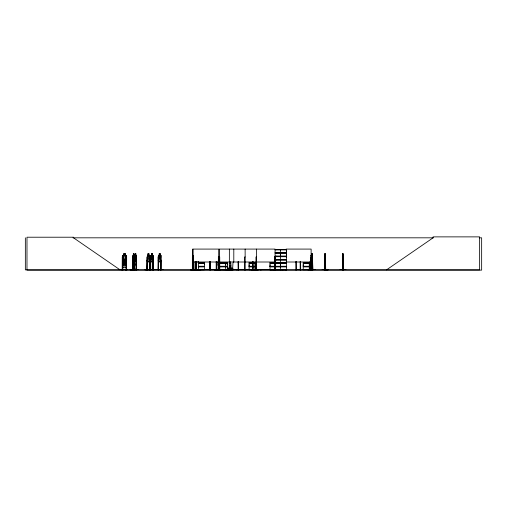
<?xml version="1.0" encoding="UTF-8"?>
<svg xmlns="http://www.w3.org/2000/svg" width="507" height="507" viewBox="0 0 507 507"><rect width="100%" height="100%" fill="white"/><g stroke="black" fill="none" stroke-linecap="round" stroke-linejoin="round"><path stroke-width="0.76" d="M204.378 264.781L204.378 263.291L198.338 263.291M225.685 264.781L225.685 263.291L225.685 266.264M227.668 263.291L227.668 264.781L227.675 263.291L219.753 263.291M249.108 266.264L249.108 263.291L255.154 263.291L255.154 266.264L249.108 266.264L249.114 264.781M255.148 263.291L255.148 266.264M276.068 266.264L270.022 266.264L270.028 264.781M280.377 264.781L280.377 266.264L280.371 263.291M280.377 254.615L280.377 256.098L280.371 253.132M286.411 253.132L286.411 256.098M303.224 266.264L303.224 263.291L309.27 263.291L309.264 266.264L303.224 266.264L303.23 264.781M198.338 266.859L204.384 266.859L204.384 269.724L190.448 269.787L200.899 269.813M195.296 269.844L195.334 269.382M134.71 262.087L134.805 263.52A1.077 0.982 -90 0 1 135.008 265.212L134.805 269.363M325.374 261.758L325.488 260.224L325.386 261.808M343.239 261.808L343.34 260.224L343.296 261.808L342.466 261.808L342.523 255.401M328.01 269.813L322.249 269.591L328.004 269.851M340.102 269.61L345.863 269.61M133.975 261.808L134.171 255.959M130.432 269.61L138.665 269.61L130.134 269.844M135.192 269.851L135.28 269.147L134.805 269.147M228.53 268.412L228.346 268.235M207.642 269.604L212.319 269.591M307.857 269.813L315.075 269.61L303.218 269.724L303.224 266.859L309.27 266.859L309.264 269.642M133.823 262.353L134.159 261.834L136.339 261.808L136.611 260.23L136.294 261.808M134.634 268.748L134.241 268.773L134.634 268.932M134.653 268.773L134.304 268.773M231.959 268.437L231.655 268.235L231.997 268.431M270.003 269.844L286.689 269.787L286.639 269.382L286.157 269.382L286.163 269.851M133.949 258.95L133.747 260.224L133.36 260.224L133.297 253.811L133.759 253.811L133.949 255.984L134.006 269.851L133.975 255.401M324.886 255.401L324.505 255.965L324.505 260.23L324.657 261.808L325.437 261.808M324.664 255.401L324.645 269.851L324.886 253.811M198.522 269.813L198.636 269.382M147.404 261.808L147.068 260.23L147.36 261.808L149.603 261.808L149.926 260.23M149.603 261.808L149.895 260.224M152.968 261.808L153.336 255.959L152.949 255.452L150.794 255.452M160.732 261.758L161.125 260.23M160.757 261.808L161.093 260.224M136.231 269.813L136.231 256.935L136.592 256.935M311.545 255.401L311.425 269.851M133.068 255.401L132.84 269.851L132.828 256.935M144.97 269.813L155.199 269.61M156.162 269.61L162.981 269.61M236.414 269.813L239.874 269.591M122.352 266.074L122.808 267.658L126.11 267.658L126.547 266.067M126.11 267.658L126.592 266.074M126.148 261.808L126.661 260.23L126.636 255.959L126.135 255.401M152.835 258.95L152.366 260.224L151.492 260.224L151.023 258.95L151.46 253.811M121.141 269.813L123.29 269.819M123.315 269.61L121.148 269.61L127.707 269.61L125.571 269.819M231.743 268.311L231.781 268.482M285.428 269.813L286.721 269.585L270.028 269.642M286.48 269.819L286.493 269.382M192.628 269.844L192.641 269.382M192.793 249.083L192.799 269.851L192.913 269.382M217.307 262.626L217.769 262.772L218.327 261.739M134.247 269.851L134.52 255.401M147.41 255.401L147.055 269.851M147.423 255.452L147.106 269.851M150.813 261.808L150.478 255.965L150.782 255.401L151.46 255.401M150.522 255.965L150.82 255.401M158.59 255.401L158.203 269.851M192.559 269.382L192.54 269.851L192.508 255.965L192.875 255.401M192.888 261.758L192.546 255.965L192.888 255.452M133.861 262.087L134.184 261.834M126.592 261.802L126.097 261.244L125.159 261.244L125.185 259.654L123.759 259.654L123.803 261.295L122.802 261.244L122.352 261.808L122.846 261.295M122.295 269.851L122.371 255.965L122.846 255.401M148.082 255.452L147.613 255.984L147.613 258.95L148.082 260.224L148.957 260.224L149.426 258.95L149.426 255.984L148.957 255.452L148.988 253.811L148.006 253.811L148.038 255.452L148.05 253.811M133.816 269.711L133.911 269.851M160.149 253.861L159.223 253.861L159.268 255.452L158.792 255.984L158.792 258.95L159.268 260.224L160.149 260.224L160.618 258.95L160.618 255.984L160.149 255.452M227.092 269.471L226.902 269.844L227.719 269.737L219.639 269.73M230.482 269.775C233.271 268.875 227.618 270.453 229.525 269.471M228.98 269.832L229.639 269.642L229.646 268.799L229.386 269.597M229.665 269.737L228.872 269.851L229.348 269.844M229.798 269.851L229.639 269.642M230.951 269.724L230.292 269.832L231.103 269.851M230.349 269.844L230.622 268.799L230.793 269.471M232.941 269.471L232.238 269.832L233.036 269.642L233.043 268.799L232.852 269.471M123.803 261.295L123.1 261.827L123.1 264.793L123.803 266.067L125.115 266.067L125.818 264.793L125.818 261.827L125.115 261.295L125.115 259.704M386.549 269.851L433.092 237.821L433.092 236.877L479.628 236.877L479.628 269.851L25.35 269.851L25.35 237.821M251.396 269.819L253.899 269.585M130.198 269.775L138.665 269.61M227.054 269.737L227.884 269.825L227.079 269.642M229.158 269.851L229.576 269.768M230.78 269.597L231.281 269.825M72.932 237.821L433.333 237.821M479.273 237.821L481.65 237.821L481.65 270.123L26.985 270.123L26.985 237.213L73.528 237.213L73.528 237.821L120.064 269.851M286.125 249.083L311.133 249.083L311.07 269.851M275.174 249.545L276.074 249.552M276.245 249.552L286.423 249.552M275.187 249.666L276.074 249.672M276.245 249.672L286.423 249.672L286.417 252.537L276.252 252.537M275.168 249.85L276.062 249.85M276.258 249.85L286.411 249.85L286.411 252.537M275.174 252.537L276.068 252.537M275.212 252.74L276.106 252.74M276.207 252.74L286.461 252.74M275.212 252.923L276.106 252.923M276.207 252.923L286.461 252.923M275.174 253.132L276.068 253.132M276.252 253.132L286.417 253.132L286.417 256.098L276.252 256.098M126.154 255.401L125.216 255.401L125.235 253.811L123.79 253.811L123.841 255.452M135.001 253.811L135.832 253.811L135.8 261.808M160.18 253.811L159.192 253.811L159.223 255.452M312.236 253.811L311.773 253.811L311.583 255.984L311.786 260.224L312.173 260.224L312.375 258.95L312.185 253.811L312.223 255.452M324.683 258.95L325.158 260.224L325.221 253.811L324.835 253.811L324.848 255.452M123.841 253.861L125.191 253.861M133.309 253.861L133.747 253.861M135.8 253.861L135.027 253.861L135.077 261.808M148.038 253.861L148.957 253.861M151.447 253.861L152.366 253.861M311.786 253.861L312.223 253.861M324.848 253.861L325.209 253.861M342.707 253.861L343.068 253.861M122.821 255.401L123.816 255.401M133.018 255.401L133.347 255.401M133.709 255.401L134.025 255.401M134.469 255.401L135.077 255.401M135.781 255.401L136.332 255.401M147.366 255.401L148.05 255.401M148.944 255.401L149.59 255.401L149.926 255.959L149.863 269.851M152.354 255.401L153 255.401L153.304 255.984L153.291 269.851M158.552 255.401L159.236 255.401M160.136 255.401L160.789 255.401M192.831 255.401L193.573 255.401M310.93 255.401L311.361 255.965M311.824 255.401L311.374 255.991L311.197 255.401M312.502 255.401L311.488 261.808L312.502 261.808L312.553 260.23M325.164 255.401L325.538 255.984L325.602 269.851M343.024 255.401L343.397 255.984L343.296 269.851M122.846 255.452L126.135 255.452M133.024 255.452L134.019 255.452M134.482 255.452L136.326 255.452M147.385 255.452L149.578 255.452L149.85 255.984M160.776 255.452L158.564 255.452L158.323 255.991L158.387 269.851M192.85 255.452L193.604 255.452L193.091 255.984L193.091 257.467M310.918 255.452L311.241 255.452M311.501 255.452L312.496 255.452M324.613 255.452L325.431 255.452M342.472 255.452L343.283 255.452M122.371 255.965L122.833 261.808M132.885 255.965L133.005 269.851M136.275 255.452L136.611 255.959L136.592 269.851M160.732 255.452L161.125 255.959L160.744 255.401M312.553 255.959L312.667 269.851M342.364 255.965L342.396 269.851L342.7 269.382M135.077 255.984L135.8 255.984M275.174 256.098L276.068 256.098M275.212 256.308L276.106 256.308M276.207 256.308L286.461 256.308M275.212 256.491L276.106 256.491M276.207 256.491L286.461 256.491M275.174 256.7L276.068 256.7M276.252 256.7L286.417 256.7M126.585 256.935L126.123 256.935L126.123 261.492M132.992 256.935L132.676 269.851M133.994 256.935L134.463 256.935L134.463 269.813M149.457 256.935L149.85 256.935M152.867 256.935L153.26 256.935M160.656 256.935L161.049 256.935M218.809 256.935L218.371 256.935L218.321 269.851M219.278 256.935L219.715 256.935L219.765 269.851M245.122 256.935L244.678 256.935L244.634 269.851M286.125 256.935L286.588 256.935M312.521 256.935L312.718 269.851M325.45 256.935L325.703 269.851M343.302 256.935L343.6 269.851M135.077 258.95L135.8 258.95M276.062 259.483L275.168 259.483L276.074 259.565M276.258 259.483L286.411 259.483M286.423 259.565L276.195 259.641L286.423 259.717M123.803 259.704L125.14 259.704M275.174 259.685L276.074 259.685M275.187 259.818L276.074 259.838M276.245 259.818L286.423 259.825M275.168 260.009L276.062 260.009M276.258 260.009L286.411 260.009M132.885 260.23L133.062 261.808M134.121 260.23L134.025 261.808L133.011 261.808M150.478 260.23L150.839 261.758L152.987 261.758M192.546 260.23L192.863 261.808M311.361 260.23L311.539 261.808M122.821 261.295L126.078 261.295L126.547 261.827M122.846 261.758L126.135 261.758M133.024 261.758L134.019 261.758M136.326 261.758L134.482 261.758L134.298 260.224L134.507 261.808M147.385 261.758L149.578 261.758M158.564 261.758L160.776 261.758M311.501 261.758L312.496 261.758M324.613 261.758L325.431 261.758M342.472 261.758L343.283 261.758M122.808 261.808L126.173 261.808M150.769 261.808L153.013 261.808M160.801 261.808L158.539 261.808L158.247 260.23L158.583 261.808M192.964 262.005L218.809 262.005M219.278 262.005L275.06 262.005M286.125 262.005L311.133 262.005M198.338 262.696L204.384 262.696M219.753 262.696L227.675 262.696M249.108 262.696L255.154 262.696M270.022 262.696L276.068 262.696M276.252 262.696L286.417 262.696M303.224 262.696L309.27 262.696M198.3 262.905L204.429 262.905M219.708 262.905L227.713 262.905M249.07 262.905L255.198 262.905M269.978 262.905L276.106 262.905M276.207 262.905L286.461 262.905M303.186 262.905L309.314 262.905M198.3 263.089L204.429 263.089M219.708 263.089L227.713 263.089M249.07 263.089L255.198 263.089M269.978 263.089L276.106 263.089M276.207 263.089L286.461 263.089M303.186 263.089L309.314 263.089M276.068 263.291L270.022 263.291L270.022 266.264M276.252 263.291L286.417 263.291M134.805 263.52L134.773 263.52A1.077 0.982 -90 0 1 134.976 265.212L135.008 265.212M218.904 264.908L216.768 264.908L216.299 261.904M133.588 265.212L133.62 265.212A1.077 0.982 -90 0 1 133.823 263.52L133.823 263.52A1.077 0.982 -90 0 0 133.588 265.212L133.823 269.363L134.507 269.382M198.338 266.264L204.384 266.264L204.384 263.291M219.753 266.264L227.675 266.264M276.252 266.264L286.417 266.264M198.3 266.467L204.429 266.467M219.708 266.467L227.713 266.467M249.07 266.467L255.198 266.467M269.978 266.467L276.106 266.467M276.207 266.467L286.461 266.467M303.186 266.467L309.314 266.467M198.3 266.65L204.429 266.65M219.708 266.65L227.713 266.65M249.07 266.65L255.198 266.65M269.978 266.65L276.106 266.65M276.207 266.65L286.461 266.65M303.186 266.65L309.314 266.65M219.753 266.859L227.675 266.859M255.154 269.724L255.154 266.859L249.108 266.859L249.108 269.724L258.285 269.819L254.787 269.851M276.068 266.859L270.022 266.859L270.022 269.724M276.252 266.859L286.417 266.859M134.292 268.653L134.773 268.653L134.805 269.597M134.609 268.799L134.273 268.843L134.628 268.856M227.396 268.799L227.409 269.471M133.924 269.147L133.442 269.147L133.442 269.711M229.386 269.147L229.196 269.711L229.582 269.851M122.225 269.382L122.783 269.382M132.676 269.382L133.03 269.382M136.637 269.382L136.193 269.382L136.206 269.851M146.884 269.382L147.353 269.382M149.419 269.382L149.888 269.382M150.294 269.382L150.763 269.382M152.829 269.382L153.298 269.382M160.618 269.382L161.087 269.382L160.941 269.851M192.324 269.382L276.778 269.451M296.329 269.382L295.79 269.382L295.79 269.851M300.638 269.382L300.1 269.382L300.1 269.851M310.1 269.382L310.449 269.382M310.658 269.382L311.222 269.382L311.266 269.851M311.368 269.382L311.716 269.382M324.848 269.382L324.537 269.851M325.412 269.382L325.716 269.851M343.264 269.382L343.6 269.382M219.227 269.382L219.208 269.851L214.379 269.787L221.559 269.61M229.652 269.509L231.718 269.851M276.372 269.585L273.976 269.819M296.329 269.515L300.1 269.515M127.707 269.61L125.508 269.851M190.455 269.61L204.378 269.642M214.379 269.61L219.043 269.851M219.651 269.642L233.169 269.838M249.114 269.642L258.259 269.591M303.23 269.642L315.075 269.61M322.249 269.61L328.01 269.61M245.185 269.787L245.122 249.083M280.339 269.838L280.371 266.859M300.683 269.813L300.588 261.492M310.835 269.844L310.753 256.935M220.272 269.844L220.279 269.382L220.399 269.851M134.995 269.711L135.166 269.147M197.863 261.834L198.674 262.81M217.104 262.043L217.858 263.317M136.288 255.401L136.586 255.984M122.846 267.601L122.421 261.834M193.826 269.825L193.845 269.451M312.629 255.984L312.451 255.401L312.832 269.851M325.38 255.401L325.437 269.851M196.754 269.825L196.754 269.382M342.428 260.224L342.517 261.808M229.297 265.212L229.525 269.363L230.603 269.363L230.824 265.212A1.077 1.077 0 0 0 230.996 264.99M227.402 265.338L227.618 269.23L229.227 269.23L229.563 263.006A1.616 1.616 0 0 0 230.039 261.859M343.467 256.935L343.467 259.971M343.467 261.492L343.461 269.851M343.353 255.959L343.397 269.851M343.068 255.452L343.074 253.811L342.694 253.811L342.707 260.224L343.176 258.95L343.024 253.811M342.745 253.811L342.757 255.452M342.662 261.492L342.675 269.851M342.574 261.492L342.51 269.851M325.164 253.811L325.158 255.452M324.81 261.492L324.816 269.851M311.685 261.492L311.697 269.851M311.558 261.492L311.634 269.851M311.52 256.935L311.532 269.851M311.171 269.851L311.171 256.935L310.709 256.935L310.702 269.851M310.417 261.492L310.43 269.851L310.297 261.492M310.252 261.492L310.265 269.851M310.138 261.492L310.138 269.851M300.537 269.382L300.537 269.851M300.15 261.492L300.201 269.851M296.278 261.492L296.329 269.851M296.227 269.382L296.227 269.851M295.841 261.492L295.892 269.851M286.544 256.935L286.594 269.851M286.221 269.382L286.227 269.851M286.075 269.382L286.075 269.851M282.925 269.451L282.925 269.851M282.044 269.451L282.044 269.851M280.371 249.672L280.377 252.537M280.371 256.7L280.371 259.559M280.371 259.838L280.377 262.696M275.187 269.851L275.143 256.935L274.68 256.935L274.636 269.851M275.105 269.851L275.06 249.083L219.278 249.083L219.239 269.851M274.99 269.382L275.003 269.851M274.826 269.382L274.838 269.851M274.769 256.935L274.724 269.851M261.416 269.451L261.485 269.851M256.453 269.382L256.523 269.851L256.536 256.935L256.111 256.935L256.2 269.851L256.231 256.935M256.415 249.083L256.346 269.851M256.073 269.382L256.073 269.851M255.148 266.859L255.148 269.642M253.183 269.382L253.183 269.851M253.139 261.599L253.101 269.851M252.999 269.382L252.987 269.851M252.835 269.382L252.835 269.851M252.765 261.599L252.822 269.851M252.676 261.599L252.638 269.851M245.711 269.451L245.711 269.851M245.071 269.382L245.071 269.851M244.735 269.382L244.767 269.851M238.569 261.599L238.607 269.851M238.556 269.382L238.486 269.851M238.455 261.599L238.379 269.851L238.265 261.599M238.227 269.382L238.163 269.851L238.144 261.599M233.803 249.083L233.803 262.005M232.2 269.471L232.2 268.057L231.458 268.057L231.458 269.471M230.603 262.353L230.603 263.52A1.077 1.077 0 0 1 230.996 263.913M230.514 269.471L230.52 269.851M230.317 269.597L230.317 268.653L229.823 268.653L229.823 269.597M229.525 262.353L229.525 263.52M229.36 249.083L229.36 262.005M229.373 269.147L229.373 269.597M228.803 269.471L228.803 268.057L228.061 268.057L228.061 269.471M228.575 269.851L226.585 269.851M225.685 266.859L225.691 269.724M220.798 269.382L220.748 269.851M220.716 269.382L220.634 269.851M218.859 269.382L218.84 269.851L218.809 249.083L192.964 249.083L192.958 269.851M218.422 269.382L218.416 269.851M216.774 261.599L216.774 269.851L216.603 261.492M216.495 261.599L216.546 269.851M216.483 269.382L216.483 269.851M216.299 269.382L216.305 269.851M216.185 261.492L216.185 269.851M216.14 269.382L216.14 269.851M210.202 261.599L210.215 269.851M210.082 261.599L210.05 269.851M210.037 261.599L210.037 269.851M209.923 261.599L209.911 269.851M198.801 269.382L198.801 269.851M198.662 269.382L198.655 269.851M198.446 261.492L198.446 269.851L198.421 269.382M196.729 261.492L196.513 269.851M196.367 261.492L196.367 269.851M195.544 261.492L195.531 269.851M195.417 261.492L195.417 269.851M195.265 261.492L195.227 269.851M195.132 261.492L195.1 269.851M193.452 269.851L193.401 256.935L192.362 256.935L192.356 269.851M193.351 269.382L193.351 269.851M161.08 255.959L161.08 269.851M160.915 260.731L160.858 269.851M160.789 256.935L160.757 269.851M160.656 260.731L160.624 269.851M160.136 253.811L160.104 255.452M158.095 269.851L158.095 256.935L158.495 256.935L158.482 269.851L158.52 269.382L158.064 269.382L158.07 269.851M153.127 256.935L153.127 269.851M153.051 269.382L153.07 269.851M153 256.935L152.975 269.851M152.835 269.851L152.835 255.984L152.366 255.452L152.354 253.811M152.398 255.401L152.398 253.811L151.416 253.811L151.416 255.401M150.75 269.851L150.725 256.935L150.326 256.935L150.326 269.851M150.585 256.935L150.617 269.851M150.516 269.382L150.516 269.851M150.465 256.935L150.465 269.851M149.742 269.382L149.838 269.851M149.711 259.971L149.666 269.851M149.59 256.935L149.565 269.851M149.457 259.971L149.426 269.851M147.341 269.851L147.309 256.935L146.916 256.935L146.891 269.851M147.207 269.382L147.207 269.851M135.781 253.811L135.756 255.452L136.193 255.984L135.8 260.224L135.077 260.224L134.685 258.95L135.052 253.811M134.919 269.147L134.919 269.711M134.317 261.492L134.342 269.851M134.114 269.382L134.121 269.851M133.829 260.731L133.816 269.851M133.556 269.147L133.556 269.597M126.63 269.851L126.63 269.382L126.078 269.382L126.078 269.851M126.585 255.984L126.585 269.851M126.458 269.382L126.446 269.851M126.199 256.935L126.256 269.851M126.123 266.055L126.154 269.851M125.216 253.811L125.166 255.452L125.901 255.984L125.901 258.95L125.191 260.224L123.86 260.224L123.15 258.95L123.15 255.984L123.86 255.452L123.86 253.861M125.115 261.827L125.115 264.793L123.803 264.793L123.803 261.827M122.783 269.851L122.738 256.935L122.269 256.935L122.269 269.851M122.662 256.935L122.662 261.492M122.662 266.055L122.662 269.851M122.415 269.382L122.402 269.851M233.435 261.859A1.616 1.616 0 0 1 232.96 263.006L232.631 269.23L231.015 269.23L230.679 263.006A1.616 1.616 0 0 1 230.203 261.859M312.572 260.23L312.42 261.808L312.629 260.224M125.723 265.472L125.273 265.522L124.5 263.989C124.006 266.498 122.244 265.573 124.196 263.64C122.339 261.834 124 260.858 124.475 263.279C124.931 260.858 126.699 261.821 124.779 263.646L125.723 265.472M124.95 254.127L124.101 254.127L124.101 254.66L124.95 254.66L124.95 254.127M133.677 254.127L133.43 254.66L133.677 254.127M135.673 254.127L135.204 254.127L135.204 254.66L135.673 254.66L135.673 254.127M148.798 254.127L148.24 254.127L148.24 254.66L148.798 254.66L148.798 254.127M152.208 254.127L151.65 254.127L151.65 254.66L152.208 254.66L152.208 254.127M159.99 254.127L159.426 254.127L159.426 254.66L159.99 254.66L159.99 254.127M125.191 255.984L123.86 255.984L123.86 258.95L125.191 258.95L125.191 255.984M133.747 255.984L133.36 255.984L133.36 258.95L133.747 258.95L133.747 255.984M148.957 255.984L148.082 255.984L148.082 258.95L148.957 258.95L148.957 255.984M152.366 255.984L151.492 255.984L151.492 258.95L152.366 258.95L152.366 255.984M160.149 255.984L159.268 255.984L159.268 258.95L160.149 258.95L160.149 255.984M312.173 255.984L311.786 255.984L311.786 258.95L312.173 258.95L312.173 255.984M325.158 255.984L324.848 258.95L325.158 255.984M343.011 255.984L342.707 258.95L343.011 255.984M124.88 259.971L124.038 259.971L124.038 260.503L124.88 260.503L124.88 259.971M136.446 269.844L136.377 256.935L136.446 269.851M260.541 269.851L260.541 269.451L260.535 269.851"/></g></svg>
